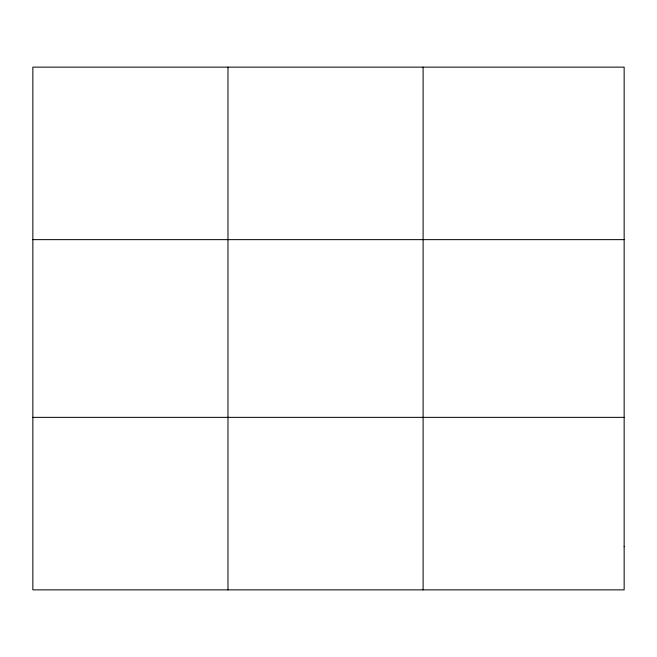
<?xml version="1.0" encoding="UTF-8"?>
<svg xmlns="http://www.w3.org/2000/svg" width="657" height="657" viewBox="0 0 657 657"><rect width="100%" height="100%" fill="white"/><g stroke="black" fill="none" stroke-linecap="round" stroke-linejoin="round"><path stroke-width="0.99" d="M227.979 67.137L227.979 589.863M423.108 67.137L423.108 589.863M32.85 239.641L624.15 239.641M32.85 417.359L624.15 417.359M624.15 546.731L624.15 589.863L32.85 589.863L32.85 67.137L624.15 67.137L624.15 546.731"/></g></svg>
